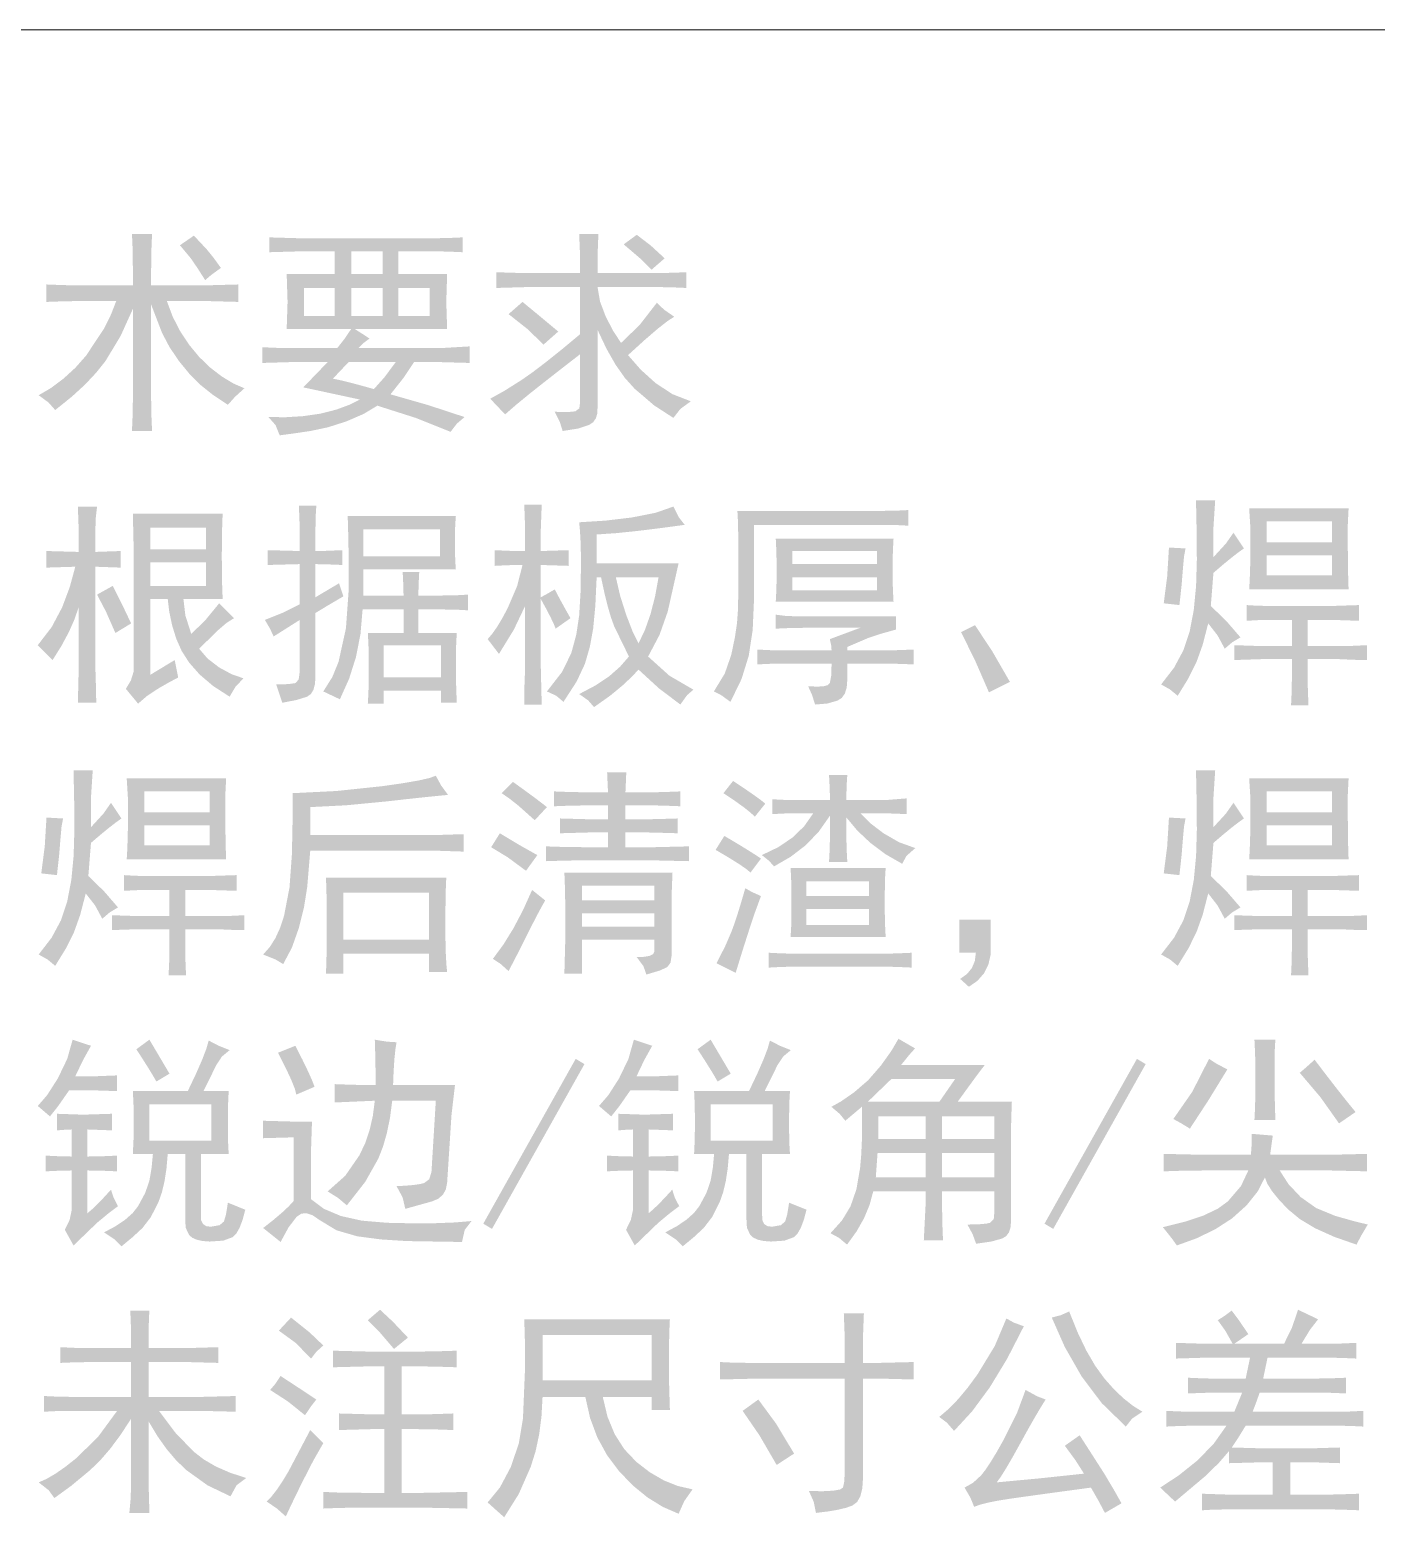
# Model space of a CAD drawing. Header units: millimetres. Extents: x 3 to 591, y 5 to 206.
# Drawn here: x 156.26 to 173.71, y 185.55 to 204.82 of the extents above; entities that cross this region are included whole.
import ezdxf

# ---------------------------------------------------------------- set-up
doc = ezdxf.new("R2010")
doc.units = ezdxf.units.MM

msp = doc.modelspace()

# ---------------------------------------------------------------- hatches: boundary and pattern name
h = msp.add_hatch(color=7)
h.paths.add_polyline_path([(157.591827, 201.510181), (157.591827, 201.725155), (157.588933, 201.973684), (157.580251, 202.177152), (157.840425, 202.177152), (157.831743, 201.962316), (157.828849, 201.725155), (157.828849, 201.510181), (158.54102, 201.510181), (158.958841, 201.521757), (158.958841, 201.295758), (158.552044, 201.306783), (158.032248, 201.306783), (158.109969, 201.10049), (158.207534, 200.911561), (158.322049, 200.7391), (158.45062, 200.583588), (158.591731, 200.446611), (158.744418, 200.329478), (158.896898, 200.237425), (159.038216, 200.176791), (158.916673, 200.06648), (158.823242, 199.962369), (158.633899, 200.08777), (158.472669, 200.216479), (158.328664, 200.359106), (158.190447, 200.527364), (158.067388, 200.709265), (157.969961, 200.894474), (157.828849, 201.261583), (157.828849, 200.018593), (157.831743, 199.834762), (157.840425, 199.62282), (157.580251, 199.62282), (157.588933, 199.834762), (157.591827, 200.018593), (157.591827, 201.205359), (157.433077, 200.854786), (157.235191, 200.526813), (157.116266, 200.378398), (156.975017, 200.227503), (156.801453, 200.068064), (156.585308, 199.894569), (156.497733, 199.992961), (156.370885, 200.086392), (156.530393, 200.179823), (156.692795, 200.301366), (156.847962, 200.443993), (156.986592, 200.600676), (157.218103, 200.950698), (157.308571, 201.133081), (157.376302, 201.306783), (156.901705, 201.306783), (156.70375, 201.303958), (156.472309, 201.295758), (156.472309, 201.521757), (156.700925, 201.513075), (156.890681, 201.510181)])
h.paths.add_polyline_path([(158.382821, 202.154552), (158.552044, 201.973753), (158.636862, 201.869022), (158.732842, 201.736179), (158.608406, 201.645711), (158.529444, 201.577981), (158.42616, 201.738729), (158.343133, 201.860203), (158.202022, 202.029977)])
h = msp.add_hatch(color=7)
h.paths.add_polyline_path([(161.484351, 202.120377), (161.665081, 202.12327), (161.868548, 202.131952), (161.868548, 201.939578), (161.665081, 201.94826), (161.484351, 201.951153), (161.032355, 201.951153), (161.032355, 201.657356), (161.66515, 201.657356), (161.654125, 201.295758), (161.66515, 200.945186), (160.466808, 200.945186), (160.577533, 200.874492), (160.659733, 200.821162), (160.571676, 200.755981), (160.512559, 200.696587), (161.57475, 200.696587), (161.958947, 200.719187), (161.958947, 200.504765), (161.563726, 200.515789), (161.235753, 200.515789), (161.102979, 200.315353), (160.930931, 200.097968), (161.424889, 199.956581), (161.891148, 199.803619), (161.78938, 199.716389), (161.710349, 199.611796), (161.258077, 199.792457), (160.761157, 199.950793), (160.581598, 199.843513), (160.359872, 199.747395), (160.122298, 199.671327), (159.8963, 199.623371), (159.685529, 199.592297), (159.495015, 199.566596), (159.441341, 199.69937), (159.348392, 199.803619), (159.568327, 199.801138), (159.799837, 199.815194), (160.025904, 199.847923), (160.229234, 199.900081), (160.401626, 199.963678), (160.535158, 200.030168), (159.800388, 200.188367), (160.116786, 200.515789), (159.64219, 200.515789), (159.269017, 200.504765), (159.269017, 200.708163), (159.47524, 200.699481), (159.64219, 200.696587), (160.240809, 200.696587), (160.342371, 200.826468), (160.421608, 200.945186), (159.585414, 200.945186), (159.59699, 201.295758), (159.585414, 201.657356), (160.207185, 201.657356), (160.207185, 201.951153), (159.766213, 201.951153), (159.359416, 201.939578), (159.359416, 202.131952), (159.755189, 202.120377)])
h.paths.add_polyline_path([(160.184585, 200.301366), (160.285441, 200.279869), (160.40769, 200.250103), (160.55123, 200.212069), (160.715957, 200.165767), (160.85445, 200.320934), (160.99873, 200.515789), (160.387984, 200.515789)])
h.paths.add_polyline_path([(160.828956, 201.11496), (160.828956, 201.476557), (160.421608, 201.476557), (160.421608, 201.11496)])
h.paths.add_polyline_path([(161.439151, 201.11496), (161.439151, 201.476557), (161.032355, 201.476557), (161.032355, 201.11496)])
h.paths.add_polyline_path([(160.207185, 201.11496), (160.207185, 201.476557), (159.811413, 201.476557), (159.811413, 201.11496)])
h.paths.add_polyline_path([(160.828956, 201.657356), (160.828956, 201.951153), (160.421608, 201.951153), (160.421608, 201.657356)])
h = msp.add_hatch(color=7)
h.paths.add_polyline_path([(162.303299, 201.679956), (162.687496, 201.66838), (163.388642, 201.66838), (163.385472, 201.959353), (163.376515, 202.177152), (163.625664, 202.177152), (163.617258, 201.959353), (163.61464, 201.66838), (164.416658, 201.66838), (164.767231, 201.679956), (164.767231, 201.476557), (164.577889, 201.484756), (164.416658, 201.487581), (163.61464, 201.487581), (163.646817, 201.301064), (163.721576, 201.103384), (163.819072, 200.916936), (163.919462, 200.764387), (164.159516, 200.995966), (164.383034, 201.284183), (164.478877, 201.193577), (164.609032, 201.103384), (164.520683, 201.046859), (164.391302, 200.945117), (164.220994, 200.798209), (164.009861, 200.606188), (164.172401, 200.419808), (164.365946, 200.244591), (164.584572, 200.100655), (164.823455, 200.007568), (164.687718, 199.90835), (164.597457, 199.792594), (164.347343, 199.955065), (164.094749, 200.171279), (163.96927, 200.310091), (163.84746, 200.483474), (163.729267, 200.69148), (163.61464, 200.934161), (163.61464, 199.928193), (163.611953, 199.850481), (163.593143, 199.786876), (163.558209, 199.73743), (163.507153, 199.702195), (163.361494, 199.654239), (163.162092, 199.62282), (163.125161, 199.741814), (163.060117, 199.871969), (163.222519, 199.867491), (163.325803, 199.877482), (163.378306, 199.915447), (163.388642, 199.995993), (163.388642, 200.617764), (163.178103, 200.454475), (162.999553, 200.315215), (162.852938, 200.200037), (162.738208, 200.108992), (162.558649, 199.961818), (162.416298, 199.837794), (162.223924, 200.041193), (162.404585, 200.141651), (162.630721, 200.284278), (162.77116, 200.382688), (162.944362, 200.514273), (163.150224, 200.679138), (163.388642, 200.877386), (163.388642, 201.487581), (162.687496, 201.487581), (162.303299, 201.476557)])
h.paths.add_polyline_path([(162.642296, 201.295758), (162.882075, 201.097872), (163.105317, 200.911561), (162.913494, 200.741787), (162.715401, 200.93678), (162.461498, 201.13756)])
h.paths.add_polyline_path([(164.122861, 202.165576), (164.303452, 202.027221), (164.484458, 201.860754), (164.315235, 201.71358), (164.162341, 201.863304), (163.953637, 202.041553)])
h = msp.add_hatch(color=7)
h.paths.add_polyline_path([(158.902617, 197.196969), (158.806292, 197.136129), (158.699218, 197.044282), (158.45062, 196.801748), (158.560588, 196.673177), (158.710243, 196.558662), (158.874022, 196.469503), (159.02664, 196.417551), (158.924872, 196.31282), (158.845842, 196.179977), (158.629696, 196.319779), (158.456132, 196.468262), (158.321705, 196.620673), (158.224071, 196.773084), (158.153377, 196.932592), (158.100047, 197.10657), (158.063254, 197.281443), (158.043823, 197.445567), (157.817825, 197.445567), (157.817825, 196.46275), (158.134223, 196.654573), (158.179422, 196.428575), (158.070282, 196.370628), (157.924761, 196.287464), (157.776484, 196.189967), (157.659626, 196.089577), (157.500876, 196.2814), (157.56592, 196.389094), (157.602851, 196.50795), (157.602851, 198.067338), (157.591827, 198.552958), (158.755442, 198.552958), (158.747036, 198.312835), (158.744418, 197.999538), (158.747036, 197.685759), (158.755442, 197.445567), (158.247222, 197.445567), (158.272509, 197.230731), (158.348645, 196.99357), (158.529444, 197.168857), (158.710243, 197.389343)])
h.paths.add_polyline_path([(156.359309, 196.846947), (156.540039, 197.082592), (156.675707, 197.33808), (156.774443, 197.60225), (156.845481, 197.863939), (156.472309, 197.852364), (156.472309, 198.067338), (156.890681, 198.055762), (156.890681, 198.315936), (156.879105, 198.643358), (157.127704, 198.643358), (157.110616, 198.493703), (157.105104, 198.315936), (157.105104, 198.055762), (157.433077, 198.067338), (157.433077, 197.852364), (157.105104, 197.863939), (157.105104, 196.575749), (157.110168, 196.414614), (157.113785, 196.281745), (157.115956, 196.177091), (157.116679, 196.100602), (156.879105, 196.100602), (156.890681, 196.575749), (156.890681, 197.344143), (156.835387, 197.182293), (156.760456, 197.013414), (156.665889, 196.837508), (156.551684, 196.654573)])
h.paths.add_polyline_path([(158.54102, 197.615341), (158.54102, 197.920163), (157.817825, 197.920163), (157.817825, 197.615341)])
h.paths.add_polyline_path([(158.54102, 198.089938), (158.54102, 198.37216), (157.817825, 198.37216), (157.817825, 198.089938)])
h.paths.add_polyline_path([(157.331102, 197.615341), (157.446857, 197.386311), (157.569227, 197.129169), (157.365277, 197.005146), (157.24339, 197.281649), (157.127704, 197.502342)])
h = msp.add_hatch(color=7)
h.paths.add_polyline_path([(161.778149, 198.519334), (161.769743, 198.405991), (161.767124, 198.270736), (161.767124, 198.123562), (161.769743, 197.948344), (161.778149, 197.829764), (160.580358, 197.829764), (160.580358, 197.490767), (161.100154, 197.490767), (161.097329, 197.618028), (161.08913, 197.79614), (161.303552, 197.79614), (161.295146, 197.629191), (161.292528, 197.490767), (161.59735, 197.490767), (161.783799, 197.493661), (161.936348, 197.502342), (161.936348, 197.298944), (161.786693, 197.307143), (161.608926, 197.309968), (161.292528, 197.309968), (161.292528, 197.005146), (161.789724, 197.005146), (161.781043, 196.826966), (161.778149, 196.722373), (161.778149, 196.44015), (161.789724, 196.100602), (161.586326, 196.100602), (161.586326, 196.258801), (160.840532, 196.258801), (160.840532, 196.089577), (160.637133, 196.089577), (160.645332, 196.230826), (160.648157, 196.405975), (160.648157, 196.733948), (160.645332, 196.857972), (160.637133, 197.005146), (161.100154, 197.005146), (161.100154, 197.309968), (160.569334, 197.309968), (160.542117, 196.992192), (160.483895, 196.694261), (160.394943, 196.413003), (160.274985, 196.145801), (160.060011, 196.247776), (160.177144, 196.434087), (160.257897, 196.631973), (160.353809, 197.066882), (160.387984, 197.547542), (160.387984, 197.976939), (160.38726, 198.078431), (160.38509, 198.202661), (160.381473, 198.349629), (160.376408, 198.519334)])
h.paths.add_polyline_path([(159.755189, 198.361136), (159.743613, 198.654933), (159.969611, 198.654933), (159.961205, 198.51899), (159.958587, 198.361136), (159.958587, 198.067338), (160.102385, 198.069956), (160.308609, 198.078362), (160.308609, 197.886539), (160.102385, 197.894739), (159.958587, 197.897564), (159.958587, 197.468167), (160.263409, 197.648965), (160.320184, 197.479742), (160.122229, 197.363574), (159.958587, 197.264768), (159.958587, 196.44015), (159.951869, 196.3433), (159.931715, 196.267689), (159.898126, 196.213265), (159.8511, 196.179977), (159.71681, 196.137809), (159.52919, 196.100602), (159.449815, 196.338176), (159.608014, 196.342585), (159.698414, 196.355263), (159.740857, 196.401841), (159.755189, 196.50795), (159.755189, 197.174369), (159.416191, 196.959946), (159.370647, 197.058683), (159.303192, 197.174369), (159.528984, 197.264906), (159.755189, 197.377768), (159.755189, 197.897564), (159.336816, 197.886539), (159.336816, 198.078362), (159.755189, 198.067338)])
h.paths.add_polyline_path([(161.57475, 197.999538), (161.57475, 198.34956), (160.580358, 198.34956), (160.580358, 197.999538)])
h.paths.add_polyline_path([(161.586326, 196.428575), (161.586326, 196.846947), (160.840532, 196.846947), (160.840532, 196.428575)])
h = msp.add_hatch(color=7)
h.paths.add_polyline_path([(163.603065, 197.72834), (163.586046, 197.358062), (163.557865, 197.06137), (163.514043, 196.822487), (163.450378, 196.603861), (163.343993, 196.376416), (163.173117, 196.112177), (163.079961, 196.191552), (162.958694, 196.247776), (163.155891, 196.501955), (163.27454, 196.744972), (163.339584, 196.985164), (163.376515, 197.231144), (163.393878, 197.527629), (163.399666, 197.874964), (163.398219, 198.050138), (163.393878, 198.20273), (163.386644, 198.332688), (163.376515, 198.439959), (163.717097, 198.461181), (164.060573, 198.502247), (164.367256, 198.562674), (164.597457, 198.643358), (164.66815, 198.504796), (164.744631, 198.406335), (164.426373, 198.363754), (164.128373, 198.32696), (163.85311, 198.298779), (163.603065, 198.281761), (163.603065, 197.909139), (164.665256, 197.909139), (164.524145, 197.281856), (164.417967, 196.980893), (164.270035, 196.699773), (164.546676, 196.451175), (164.85763, 196.270376), (164.77543, 196.19982), (164.687856, 196.078002), (164.41087, 196.287533), (164.14546, 196.53055), (164.067808, 196.447109), (163.947574, 196.332663), (163.782278, 196.195755), (163.56944, 196.044378), (163.492615, 196.13209), (163.376515, 196.213601), (163.593143, 196.327909), (163.766775, 196.445111), (163.906509, 196.568308), (164.021437, 196.699773), (163.829063, 197.094994), (163.788747, 197.206512), (163.747138, 197.349242), (163.704187, 197.523185), (163.65984, 197.72834)])
h.paths.add_polyline_path([(163.060117, 197.570142), (163.089573, 197.512764), (163.133291, 197.431511), (163.191272, 197.326281), (163.263516, 197.196969), (163.071693, 197.06137), (163.046673, 197.123494), (163.006305, 197.2082), (162.950538, 197.31554), (162.879319, 197.445567), (162.879319, 196.553149), (162.890894, 196.078002), (162.664896, 196.078002), (162.667514, 196.326944), (162.67592, 196.553149), (162.67592, 197.355168), (162.529159, 197.047245), (162.336923, 196.733948), (162.1903, 196.925771), (162.248694, 196.993045), (162.311429, 197.082385), (162.378505, 197.193739), (162.449922, 197.327056), (162.571534, 197.610932), (162.642296, 197.886539), (162.450129, 197.883645), (162.280699, 197.874964), (162.280699, 198.078362), (162.46384, 198.069956), (162.67592, 198.067338), (162.67592, 198.361136), (162.664896, 198.665958), (162.890894, 198.665958), (162.879319, 198.34956), (162.879319, 198.067338), (163.240916, 198.078362), (163.240916, 197.874964), (162.879319, 197.886539), (162.879319, 197.468167), (162.958349, 197.510679)])
h.paths.add_polyline_path([(163.851663, 197.72834), (163.907887, 197.486426), (163.987262, 197.236656), (164.071942, 197.017548), (164.14546, 196.869547), (164.229366, 197.045979), (164.300765, 197.247887), (164.359556, 197.475324), (164.405634, 197.72834)])
h = msp.add_hatch(color=7)
h.paths.add_polyline_path([(167.45094, 198.225537), (167.442259, 198.061412), (167.439365, 197.81874), (167.442259, 197.575654), (167.45094, 197.411943), (165.924625, 197.411943), (165.933307, 197.578548), (165.936201, 197.807164), (165.933307, 198.047356), (165.924625, 198.225537)])
h.paths.add_polyline_path([(165.642403, 198.406335), (165.642403, 197.434543), (165.625453, 197.044351), (165.574603, 196.710797), (165.481241, 196.4088), (165.33703, 196.112177), (165.221343, 196.196927), (165.122607, 196.247776), (165.263442, 196.479287), (165.348054, 196.722373), (165.394701, 196.948095), (165.421917, 197.129169), (165.434595, 197.307005), (165.439005, 197.524942), (165.439005, 198.100962), (165.438281, 198.254131), (165.436111, 198.386216), (165.432493, 198.497217), (165.427429, 198.587134), (167.247542, 198.587134), (167.476158, 198.589752), (167.642763, 198.598158), (167.642763, 198.39476), (167.579925, 198.399824), (167.493108, 198.403441), (167.382314, 198.405612), (167.247542, 198.406335)])
h.paths.add_polyline_path([(167.484564, 197.219569), (167.484564, 197.050346), (167.288125, 196.994949), (167.128479, 196.942859), (166.851769, 196.824347), (166.851769, 196.779148), (167.179742, 196.779148), (167.476158, 196.781766), (167.710563, 196.790172), (167.710563, 196.598349), (167.470371, 196.606548), (167.179742, 196.609373), (166.851769, 196.609373), (166.851769, 196.394951), (166.843932, 196.297782), (166.820488, 196.22118), (166.781541, 196.165042), (166.727195, 196.129265), (166.591733, 196.090818), (166.433948, 196.078002), (166.394123, 196.205264), (166.343549, 196.315576), (166.458494, 196.309685), (166.543778, 196.314335), (166.599502, 196.329528), (166.625771, 196.355263), (166.642652, 196.449865), (166.648371, 196.609373), (166.094399, 196.609373), (165.873638, 196.606548), (165.687603, 196.598349), (165.687603, 196.790172), (165.86537, 196.781766), (166.082824, 196.779148), (166.648371, 196.779148), (166.642652, 196.843778), (166.625771, 196.925771), (167.021544, 197.072945), (166.354573, 197.072945), (166.128024, 197.070052), (165.924625, 197.06137), (165.924625, 197.242169), (166.065598, 197.225081), (166.263623, 197.219569)])
h.paths.add_polyline_path([(167.235966, 197.558566), (167.235966, 197.72834), (166.139599, 197.72834), (166.139599, 197.558566)])
h.paths.add_polyline_path([(167.235966, 197.897564), (167.235966, 198.067338), (166.139599, 198.067338), (166.139599, 197.897564)])
h = msp.add_hatch(color=7)
h.paths.add_polyline_path([(172.060438, 197.570142), (172.06582, 197.655718), (172.070428, 197.766099), (172.074313, 197.901284), (172.077525, 198.061274), (172.075803, 198.373469), (172.060438, 198.620758), (173.349179, 198.620758), (173.338155, 198.39476), (173.338792, 198.127084), (173.340773, 197.900388), (173.344201, 197.714724), (173.349179, 197.570142)])
h.paths.add_polyline_path([(172.818359, 196.666149), (172.818359, 196.53055), (172.820977, 196.27892), (172.829383, 196.066978), (172.603385, 196.066978), (172.612066, 196.259145), (172.61496, 196.496374), (172.61496, 196.666149), (172.219188, 196.666149), (171.868615, 196.654573), (171.868615, 196.846947), (172.219188, 196.835372), (172.61496, 196.835372), (172.61496, 197.174369), (172.366362, 197.174369), (172.17385, 197.171544), (172.026813, 197.163345), (172.026813, 197.366743), (172.170956, 197.358062), (172.354786, 197.355168), (173.134756, 197.355168), (173.484778, 197.366743), (173.484778, 197.163345), (173.14578, 197.174369), (172.818359, 197.174369), (172.818359, 196.835372), (173.179956, 196.835372), (173.399891, 196.838266), (173.586753, 196.846947), (173.586753, 196.654573), (173.422697, 196.657467), (173.225155, 196.666149)])
h.paths.add_polyline_path([(171.992638, 198.100962), (171.917087, 198.047107), (171.826033, 197.976456), (171.719476, 197.888959), (171.597417, 197.784564), (171.563241, 197.355168), (171.766709, 197.157557), (171.947438, 196.948371), (171.839951, 196.883534), (171.74404, 196.801748), (171.650885, 196.973727), (171.529617, 197.129169), (171.457408, 196.850944), (171.376931, 196.626461), (171.273578, 196.418653), (171.133845, 196.191001), (171.034901, 196.27327), (170.919422, 196.338176), (171.087267, 196.555768), (171.207156, 196.779148), (171.289012, 197.023405), (171.342755, 197.304456), (171.372521, 197.616582), (171.382443, 197.954339), (171.379618, 198.327167), (171.371418, 198.722733), (171.620017, 198.722733), (171.597417, 198.37216), (171.597417, 197.987963), (171.758234, 198.163111), (171.857039, 198.30436)])
h.paths.add_polyline_path([(173.134756, 198.180337), (173.134756, 198.451535), (172.286987, 198.451535), (172.286987, 198.180337)])
h.paths.add_polyline_path([(173.134756, 197.75094), (173.134756, 198.010563), (172.286987, 198.010563), (172.286987, 197.75094)])
h.paths.add_polyline_path([(171.235819, 198.100962), (171.215838, 197.994991), (171.201644, 197.835276), (171.184625, 197.624781), (171.156444, 197.366743), (170.953046, 197.389343), (170.998108, 197.739571), (171.020845, 198.112537)])
h = msp.add_hatch(color=7)
h.dxf.hatch_style = 2
h.paths.add_polyline_path([(168.687709, 196.236201), (168.506704, 196.65161), (168.326112, 197.01617), (168.506911, 197.10657), (168.732702, 196.764678), (168.958907, 196.372351)])
h = msp.add_hatch(color=7)
h.paths.add_polyline_path([(157.511901, 194.070523), (157.517284, 194.156099), (157.521891, 194.26648), (157.525776, 194.401666), (157.528988, 194.561656), (157.527266, 194.87385), (157.511901, 195.121139), (158.800642, 195.121139), (158.789618, 194.895141), (158.790255, 194.627466), (158.792236, 194.40077), (158.795664, 194.215105), (158.800642, 194.070523)])
h.paths.add_polyline_path([(158.269822, 193.16653), (158.269822, 193.030931), (158.27244, 192.779301), (158.280846, 192.567359), (158.054848, 192.567359), (158.063529, 192.759526), (158.066423, 192.996756), (158.066423, 193.16653), (157.670651, 193.16653), (157.320078, 193.154955), (157.320078, 193.347329), (157.670651, 193.335753), (158.066423, 193.335753), (158.066423, 193.674751), (157.817825, 193.674751), (157.625313, 193.671926), (157.478276, 193.663726), (157.478276, 193.867125), (157.622419, 193.858443), (157.80625, 193.855549), (158.586219, 193.855549), (158.936241, 193.867125), (158.936241, 193.663726), (158.597243, 193.674751), (158.269822, 193.674751), (158.269822, 193.335753), (158.631419, 193.335753), (158.851354, 193.338647), (159.038216, 193.347329), (159.038216, 193.154955), (158.87416, 193.157848), (158.676618, 193.16653)])
h.paths.add_polyline_path([(157.444101, 194.601343), (157.36855, 194.547488), (157.277496, 194.476838), (157.17094, 194.389341), (157.04888, 194.284946), (157.014704, 193.855549), (157.218172, 193.657938), (157.398901, 193.448752), (157.291414, 193.383916), (157.195503, 193.302129), (157.102348, 193.474108), (156.98108, 193.629551), (156.908871, 193.351325), (156.828394, 193.126843), (156.725041, 192.919034), (156.585308, 192.691382), (156.486365, 192.773651), (156.370885, 192.838557), (156.53873, 193.056149), (156.658619, 193.279529), (156.740475, 193.523786), (156.794218, 193.804837), (156.823984, 194.116963), (156.833906, 194.45472), (156.831081, 194.827548), (156.822882, 195.223114), (157.07148, 195.223114), (157.04888, 194.872541), (157.04888, 194.488344), (157.209697, 194.663493), (157.308502, 194.804742)])
h.paths.add_polyline_path([(158.586219, 194.680718), (158.586219, 194.951916), (157.73845, 194.951916), (157.73845, 194.680718)])
h.paths.add_polyline_path([(158.586219, 194.251322), (158.586219, 194.510944), (157.73845, 194.510944), (157.73845, 194.251322)])
h.paths.add_polyline_path([(156.687283, 194.601343), (156.667301, 194.495372), (156.653107, 194.335658), (156.636088, 194.125162), (156.607908, 193.867125), (156.404509, 193.889724), (156.449571, 194.239953), (156.472309, 194.612919)])
h = msp.add_hatch(color=7)
h.paths.add_polyline_path([(161.654125, 193.832949), (161.649061, 193.726194), (161.645444, 193.587038), (161.643273, 193.415533), (161.64255, 193.21173), (161.643911, 193.013077), (161.648062, 192.847032), (161.655107, 192.713543), (161.66515, 192.612559), (161.428127, 192.612559), (161.428127, 192.849581), (160.320184, 192.849581), (160.320184, 192.589959), (160.094186, 192.589959), (160.098932, 192.700753), (160.102385, 192.841313), (160.104496, 193.011639), (160.10521, 193.21173), (160.104496, 193.415533), (160.102385, 193.587038), (160.098932, 193.726194), (160.094186, 193.832949)])
h.paths.add_polyline_path([(161.518526, 195.155315), (161.58605, 195.030809), (161.676725, 194.906717), (161.528836, 194.892755), (161.345652, 194.873988), (161.127224, 194.850364), (160.873605, 194.82183), (160.356565, 194.772151), (159.890788, 194.748518), (159.890788, 194.386921), (161.529551, 194.386921), (161.880124, 194.397945), (161.880124, 194.171947), (161.529551, 194.183522), (159.890788, 194.183522), (159.8511, 193.708926), (159.810172, 193.453024), (159.743613, 193.183066), (159.653076, 192.92744), (159.540215, 192.713982), (159.441409, 192.773582), (159.280592, 192.838557), (159.365135, 192.933538), (159.438516, 193.048983), (159.500734, 193.184892), (159.55179, 193.341265), (159.622139, 193.707066), (159.653214, 194.137771), (159.661896, 194.567237), (159.664789, 194.929316), (160.229509, 194.957084), (160.817381, 195.019165), (161.085685, 195.057414), (161.291977, 195.092821), (161.436258, 195.125437)])
h.paths.add_polyline_path([(161.428127, 193.030931), (161.428127, 193.641126), (160.320184, 193.641126), (160.320184, 193.030931)])
h = msp.add_hatch(color=7)
h.paths.add_polyline_path([(164.122861, 192.804382), (164.221657, 192.808705), (164.29229, 192.821607), (164.334708, 192.842984), (164.348859, 192.872732), (164.348859, 193.030931), (163.411242, 193.030931), (163.411242, 192.589959), (163.184692, 192.589959), (163.195716, 192.996756), (163.195716, 193.505527), (163.192891, 193.683294), (163.184692, 193.900749), (164.586433, 193.900749), (164.577751, 193.697281), (164.574857, 193.516552), (164.574857, 192.826981), (164.560525, 192.732724), (164.518082, 192.674846), (164.422239, 192.630955), (164.247435, 192.578383), (164.210366, 192.686008)])
h.paths.add_polyline_path([(163.976237, 194.420545), (163.976237, 194.228722), (164.337834, 194.228722), (164.800855, 194.239746), (164.800855, 194.047923), (164.315235, 194.058948), (163.535265, 194.058948), (163.212873, 194.056123), (162.947118, 194.047923), (162.947118, 194.239746), (163.195648, 194.23134), (163.490065, 194.228722), (163.750239, 194.228722), (163.750239, 194.420545), (163.524241, 194.420545), (163.127917, 194.40952), (163.127917, 194.601343), (163.524241, 194.590319), (163.750239, 194.590319), (163.750239, 194.771118), (163.546841, 194.771118), (163.280604, 194.768224), (163.049093, 194.759542), (163.049093, 194.951916), (163.27771, 194.943235), (163.535265, 194.940341), (163.750239, 194.940341), (163.738663, 195.200514), (163.987262, 195.200514), (163.976237, 194.940341), (164.292635, 194.940341), (164.464614, 194.943235), (164.687856, 194.951916), (164.687856, 194.759542), (164.467439, 194.768224), (164.303659, 194.771118), (163.976237, 194.771118), (163.976237, 194.590319), (164.202236, 194.590319), (164.264256, 194.590956), (164.360228, 194.592937), (164.490202, 194.596365), (164.654232, 194.601343), (164.654232, 194.40952), (164.495181, 194.414266), (164.368634, 194.41772), (164.274643, 194.41983), (164.21326, 194.420545)])
h.paths.add_polyline_path([(162.936094, 193.539152), (162.891773, 193.460715), (162.838253, 193.36104), (162.775639, 193.240178), (162.704032, 193.098179), (162.567262, 192.827188), (162.461498, 192.623583), (162.354011, 192.719839), (162.258099, 192.781782), (162.395567, 192.969057), (162.526059, 193.18031), (162.649626, 193.415542), (162.76632, 193.674751)])
h.paths.add_polyline_path([(164.348859, 193.539152), (164.348859, 193.731526), (163.411242, 193.731526), (163.411242, 193.539152)])
h.paths.add_polyline_path([(164.348859, 193.200154), (164.348859, 193.369928), (163.411242, 193.369928), (163.411242, 193.200154)])
h.paths.add_polyline_path([(162.687496, 193.923349), (162.449922, 194.098635), (162.235499, 194.228722), (162.348499, 194.40952), (162.602609, 194.256834), (162.834119, 194.126747)])
h.paths.add_polyline_path([(162.517722, 195.07594), (162.663751, 194.97052), (162.785957, 194.88081), (162.884288, 194.806809), (162.958694, 194.748518), (162.800495, 194.578744), (162.585521, 194.770566), (162.469835, 194.861104), (162.371098, 194.929316)])
h = msp.add_hatch(color=7)
h.paths.add_polyline_path([(167.348965, 193.957524), (167.340559, 193.818687), (167.337941, 193.652151), (167.337941, 193.369928), (167.340559, 193.236879), (167.348965, 193.064555), (166.116999, 193.064555), (166.125199, 193.211316), (166.128024, 193.335753), (166.128024, 193.652151), (166.125199, 193.784787), (166.116999, 193.957524)])
h.paths.add_polyline_path([(165.743827, 194.126747), (165.955562, 194.228377), (166.139599, 194.352745), (166.292217, 194.499575), (166.411348, 194.669143), (166.184799, 194.669143), (166.045961, 194.666318), (165.879426, 194.658119), (165.879426, 194.849941), (166.048786, 194.841535), (166.195823, 194.838917), (166.625771, 194.838917), (166.625771, 194.917741), (166.622946, 195.013721), (166.614747, 195.166339), (166.851769, 195.166339), (166.843363, 195.033565), (166.840745, 194.929316), (166.840745, 194.838917), (167.337941, 194.838917), (167.620163, 194.861517), (167.620163, 194.658119), (167.337941, 194.669143), (167.021544, 194.669143), (167.146807, 194.542226), (167.320853, 194.40952), (167.522667, 194.29349), (167.733163, 194.217146), (167.617338, 194.115447), (167.563939, 194.013748), (167.347587, 194.137771), (167.151079, 194.284946), (166.980202, 194.445832), (166.840745, 194.612919), (166.840745, 194.319121), (166.843363, 194.197165), (166.851769, 194.036348), (166.614747, 194.036348), (166.622946, 194.188897), (166.625771, 194.307546), (166.625771, 194.635519), (166.478665, 194.426264), (166.308822, 194.251322), (166.116586, 194.104147), (165.902025, 193.980124), (165.839669, 194.050542)])
h.paths.add_polyline_path([(165.834226, 192.861157), (166.003587, 192.852475), (166.150623, 192.849581), (167.360541, 192.849581), (167.492833, 192.852475), (167.687963, 192.861157), (167.687963, 192.668783), (167.492833, 192.677464), (167.360541, 192.680358), (166.139599, 192.680358), (166.000762, 192.677464), (165.834226, 192.668783)])
h.paths.add_polyline_path([(165.732802, 193.595927), (165.646261, 193.359938), (165.59114, 193.194642), (165.500741, 192.911869), (165.404829, 192.600983), (165.156231, 192.725558), (165.267783, 192.942943), (165.354117, 193.143379), (165.392358, 193.249936), (165.434319, 193.377783), (165.480001, 193.526921), (165.529404, 193.69735), (165.614153, 193.649326)])
h.paths.add_polyline_path([(167.134543, 193.222754), (167.134543, 193.426152), (166.320949, 193.426152), (166.320949, 193.222754)])
h.paths.add_polyline_path([(167.134543, 193.595927), (167.134543, 193.78775), (166.320949, 193.78775), (166.320949, 193.595927)])
h.paths.add_polyline_path([(165.597203, 193.900749), (165.539136, 193.948825), (165.444379, 194.013748), (165.313035, 194.095621), (165.145207, 194.194547), (165.258206, 194.375345), (165.410651, 194.285023), (165.540566, 194.205915), (165.64795, 194.138073), (165.732802, 194.081547)])
h.paths.add_polyline_path([(165.371205, 195.087515), (165.52005, 194.988512), (165.639233, 194.90651), (165.728858, 194.841561), (165.789026, 194.793718), (165.653427, 194.623943), (165.598237, 194.676851), (165.512041, 194.745417), (165.394838, 194.82959), (165.24663, 194.929316)])
h = msp.add_hatch(color=7)
h.paths.add_polyline_path([(172.060438, 194.070523), (172.06582, 194.156099), (172.070428, 194.26648), (172.074313, 194.401666), (172.077525, 194.561656), (172.075803, 194.87385), (172.060438, 195.121139), (173.349179, 195.121139), (173.338155, 194.895141), (173.338792, 194.627466), (173.340773, 194.40077), (173.344201, 194.215105), (173.349179, 194.070523)])
h.paths.add_polyline_path([(172.818359, 193.16653), (172.818359, 193.030931), (172.820977, 192.779301), (172.829383, 192.567359), (172.603385, 192.567359), (172.612066, 192.759526), (172.61496, 192.996756), (172.61496, 193.16653), (172.219188, 193.16653), (171.868615, 193.154955), (171.868615, 193.347329), (172.219188, 193.335753), (172.61496, 193.335753), (172.61496, 193.674751), (172.366362, 193.674751), (172.17385, 193.671926), (172.026813, 193.663726), (172.026813, 193.867125), (172.170956, 193.858443), (172.354786, 193.855549), (173.134756, 193.855549), (173.484778, 193.867125), (173.484778, 193.663726), (173.14578, 193.674751), (172.818359, 193.674751), (172.818359, 193.335753), (173.179956, 193.335753), (173.399891, 193.338647), (173.586753, 193.347329), (173.586753, 193.154955), (173.422697, 193.157848), (173.225155, 193.16653)])
h.paths.add_polyline_path([(171.992638, 194.601343), (171.917087, 194.547488), (171.826033, 194.476838), (171.719476, 194.389341), (171.597417, 194.284946), (171.563241, 193.855549), (171.766709, 193.657938), (171.947438, 193.448752), (171.839951, 193.383916), (171.74404, 193.302129), (171.650885, 193.474108), (171.529617, 193.629551), (171.457408, 193.351325), (171.376931, 193.126843), (171.273578, 192.919034), (171.133845, 192.691382), (171.034901, 192.773651), (170.919422, 192.838557), (171.087267, 193.056149), (171.207156, 193.279529), (171.289012, 193.523786), (171.342755, 193.804837), (171.372521, 194.116963), (171.382443, 194.45472), (171.379618, 194.827548), (171.371418, 195.223114), (171.620017, 195.223114), (171.597417, 194.872541), (171.597417, 194.488344), (171.758234, 194.663493), (171.857039, 194.804742)])
h.paths.add_polyline_path([(173.134756, 194.680718), (173.134756, 194.951916), (172.286987, 194.951916), (172.286987, 194.680718)])
h.paths.add_polyline_path([(173.134756, 194.251322), (173.134756, 194.510944), (172.286987, 194.510944), (172.286987, 194.251322)])
h.paths.add_polyline_path([(171.235819, 194.601343), (171.215838, 194.495372), (171.201644, 194.335658), (171.184625, 194.125162), (171.156444, 193.867125), (170.953046, 193.889724), (170.998108, 194.239953), (171.020845, 194.612919)])
h = msp.add_hatch(color=7)
h.dxf.hatch_style = 2
h.paths.add_polyline_path([(168.303512, 193.290553), (168.710309, 193.290553), (168.710309, 192.838557), (168.679613, 192.706369), (168.622252, 192.592577), (168.538227, 192.497182), (168.427536, 192.420185), (168.314537, 192.522159), (168.403523, 192.585825), (168.467085, 192.663546), (168.505223, 192.755323), (168.517935, 192.861157), (168.303512, 192.861157)])
h = msp.add_hatch(color=7)
h.paths.add_polyline_path([(158.574644, 191.723496), (158.698667, 191.658314), (158.845842, 191.598921), (158.745383, 191.515481), (158.670555, 191.401035), (158.598622, 191.252965), (158.506844, 191.068101), (158.834817, 191.068101), (158.829753, 190.995134), (158.826136, 190.901082), (158.823965, 190.785947), (158.823242, 190.649728), (158.823965, 190.518987), (158.826136, 190.409536), (158.829753, 190.321376), (158.834817, 190.254507), (158.47322, 190.254507), (158.47322, 189.463513), (158.476949, 189.394465), (158.499747, 189.346035), (158.541665, 189.318173), (158.602756, 189.310826), (158.715961, 189.33067), (158.77253, 189.378626), (158.799126, 189.470403), (158.823242, 189.621712), (159.04924, 189.531313), (159.013583, 189.398702), (158.974413, 189.295186), (158.931728, 189.220711), (158.885529, 189.175227), (158.762746, 189.130097), (158.586219, 189.118452), (158.493314, 189.125902), (158.41803, 189.142499), (158.360419, 189.168294), (158.320533, 189.203339), (158.276574, 189.29677), (158.269822, 189.418313), (158.269822, 190.254507), (158.043823, 190.254507), (158.0277, 190.067128), (158.002482, 189.90104), (157.968169, 189.756243), (157.924761, 189.632736), (157.82444, 189.434712), (157.71585, 189.293739), (157.591345, 189.178052), (157.444101, 189.056165), (157.353633, 189.146771), (157.218103, 189.236964), (157.368473, 189.317691), (157.492126, 189.401157), (157.58901, 189.487413), (157.659075, 189.576512), (157.752506, 189.750007), (157.80625, 189.909446), (157.83443, 190.071848), (157.851449, 190.254507), (157.591827, 190.254507), (157.600026, 190.435168), (157.602851, 190.661304), (157.600026, 190.892814), (157.591827, 191.068101), (158.303446, 191.068101), (158.409382, 191.291041), (158.489894, 191.474553), (158.544981, 191.618687)])
h.paths.add_polyline_path([(157.398901, 189.576512), (157.274465, 189.483081), (157.127704, 189.361538), (156.822882, 189.06774), (156.709882, 189.271139), (156.771825, 189.398539), (156.800282, 189.531313), (156.800282, 190.039533), (156.641945, 190.036708), (156.461284, 190.028509), (156.461284, 190.231907), (156.647733, 190.223225), (156.800282, 190.220332), (156.800282, 190.570905), (156.723732, 190.568011), (156.607908, 190.559329), (156.607908, 190.774303), (156.946905, 190.762727), (157.320078, 190.774303), (157.320078, 190.559329), (157.00368, 190.570905), (157.00368, 190.220332), (157.184203, 190.223225), (157.387877, 190.231907), (157.387877, 190.028509), (157.184203, 190.036708), (157.00368, 190.039533), (157.00368, 189.486113), (157.06061, 189.534594), (157.13046, 189.601524), (157.213125, 189.686953), (157.308502, 189.790935), (157.342333, 189.686411)])
h.paths.add_polyline_path([(158.608819, 190.42373), (158.608819, 190.898326), (157.80625, 190.898326), (157.80625, 190.42373)])
h.paths.add_polyline_path([(156.359309, 190.875727), (156.480439, 191.015529), (156.618932, 191.231812), (156.740544, 191.484406), (156.811306, 191.73452), (157.04888, 191.655696), (156.946767, 191.471659), (156.845481, 191.259924), (157.094079, 191.259924), (157.387877, 191.271499), (157.387877, 191.068101), (157.04888, 191.079125), (156.766106, 191.079125), (156.624651, 190.875727), (156.517508, 190.740128)])
h.paths.add_polyline_path([(157.896649, 191.192124), (157.854998, 191.264781), (157.797844, 191.358729), (157.725186, 191.473967), (157.637026, 191.610497), (157.80625, 191.73452), (157.890155, 191.592608), (157.961554, 191.471935), (158.020345, 191.372449), (158.066423, 191.294099)])
h = msp.add_hatch(color=7)
h.paths.add_polyline_path([(160.738557, 191.146924), (160.735732, 191.474415), (160.727532, 191.73452), (160.882493, 191.709233), (161.009755, 191.700896), (160.994243, 191.606741), (160.981574, 191.483028), (160.971695, 191.329756), (160.964555, 191.146924), (161.767124, 191.146924), (161.721925, 190.762727), (161.66515, 189.881334), (161.648493, 189.794208), (161.610028, 189.724651), (161.549653, 189.672665), (161.467263, 189.638248), (161.122754, 189.542337), (161.088785, 189.689236), (161.009755, 189.836135), (161.133683, 189.842956), (161.234306, 189.851844), (161.311674, 189.8628), (161.36584, 189.875822), (161.431986, 189.925087), (161.461751, 190.016933), (161.518526, 190.943526), (160.953531, 190.943526), (160.925203, 190.726993), (160.885662, 190.529632), (160.834856, 190.351392), (160.772732, 190.19222), (160.602958, 189.891325), (160.365384, 189.587536), (160.25204, 189.683517), (160.116786, 189.768335), (160.344024, 189.970424), (160.529095, 190.237419), (160.602889, 190.393792), (160.66056, 190.563601), (160.702108, 190.746846), (160.727532, 190.943526), (160.207185, 190.920926), (160.207185, 191.1585), (160.441658, 191.149818)])
h.paths.add_polyline_path([(159.913388, 190.672328), (159.901812, 190.322306), (159.901812, 189.666911), (160.069261, 189.54176), (160.288903, 189.449113), (160.560842, 189.389021), (160.88518, 189.361538), (161.216633, 189.354605), (161.509845, 189.356095), (161.764816, 189.365957), (161.981547, 189.384138), (161.893904, 189.271277), (161.857524, 189.11294), (161.145354, 189.124516), (160.809112, 189.145669), (160.500983, 189.186252), (160.232266, 189.264042), (160.014811, 189.395162), (159.924171, 189.457493), (159.844072, 189.485768), (159.774516, 189.480041), (159.715501, 189.440362), (159.609392, 189.302076), (159.506591, 189.11294), (159.280592, 189.293739), (159.415365, 189.400296), (159.526159, 189.494243), (159.612975, 189.575582), (159.675814, 189.644312), (159.675814, 190.46893), (159.280592, 190.457905), (159.280592, 190.683904), (159.698414, 190.672328)])
h.paths.add_polyline_path([(159.698414, 191.655696), (159.7902, 191.473993), (159.862193, 191.324898), (159.914447, 191.208359), (159.947012, 191.124325), (159.709989, 191.022901), (159.690774, 191.098969), (159.644739, 191.214724), (159.571935, 191.370167), (159.472415, 191.565297)])
h = msp.add_hatch(color=7)
h.paths.add_polyline_path([(165.848912, 191.723496), (165.972936, 191.658314), (166.12011, 191.598921), (166.019651, 191.515481), (165.944824, 191.401035), (165.87289, 191.252965), (165.781113, 191.068101), (166.109086, 191.068101), (166.104021, 190.995134), (166.100404, 190.901082), (166.098234, 190.785947), (166.09751, 190.649728), (166.098234, 190.518987), (166.100404, 190.409536), (166.104021, 190.321376), (166.109086, 190.254507), (165.747489, 190.254507), (165.747489, 189.463513), (165.751218, 189.394465), (165.774016, 189.346035), (165.815934, 189.318173), (165.877024, 189.310826), (165.99023, 189.33067), (166.046798, 189.378626), (166.073395, 189.470403), (166.09751, 189.621712), (166.323508, 189.531313), (166.287852, 189.398702), (166.248681, 189.295186), (166.205996, 189.220711), (166.159798, 189.175227), (166.037014, 189.130097), (165.860488, 189.118452), (165.767582, 189.125902), (165.692298, 189.142499), (165.634687, 189.168294), (165.594802, 189.203339), (165.550842, 189.29677), (165.54409, 189.418313), (165.54409, 190.254507), (165.318092, 190.254507), (165.301969, 190.067128), (165.276751, 189.90104), (165.242438, 189.756243), (165.199029, 189.632736), (165.098708, 189.434712), (164.990119, 189.293739), (164.865613, 189.178052), (164.71837, 189.056165), (164.627901, 189.146771), (164.492371, 189.236964), (164.642741, 189.317691), (164.766394, 189.401157), (164.863279, 189.487413), (164.933344, 189.576512), (165.026775, 189.750007), (165.080518, 189.909446), (165.108699, 190.071848), (165.125718, 190.254507), (164.866095, 190.254507), (164.874295, 190.435168), (164.87712, 190.661304), (164.874295, 190.892814), (164.866095, 191.068101), (165.577714, 191.068101), (165.683651, 191.291041), (165.764163, 191.474553), (165.81925, 191.618687)])
h.paths.add_polyline_path([(164.67317, 189.576512), (164.548733, 189.483081), (164.401972, 189.361538), (164.09715, 189.06774), (163.984151, 189.271139), (164.046094, 189.398539), (164.07455, 189.531313), (164.07455, 190.039533), (163.916214, 190.036708), (163.735553, 190.028509), (163.735553, 190.231907), (163.922001, 190.223225), (164.07455, 190.220332), (164.07455, 190.570905), (163.998, 190.568011), (163.882176, 190.559329), (163.882176, 190.774303), (164.221173, 190.762727), (164.594346, 190.774303), (164.594346, 190.559329), (164.277949, 190.570905), (164.277949, 190.220332), (164.458472, 190.223225), (164.662146, 190.231907), (164.662146, 190.028509), (164.458472, 190.036708), (164.277949, 190.039533), (164.277949, 189.486113), (164.334879, 189.534594), (164.404728, 189.601524), (164.487393, 189.686953), (164.582771, 189.790935), (164.616601, 189.686411)])
h.paths.add_polyline_path([(165.883087, 190.42373), (165.883087, 190.898326), (165.080518, 190.898326), (165.080518, 190.42373)])
h.paths.add_polyline_path([(163.633578, 190.875727), (163.754707, 191.015529), (163.8932, 191.231812), (164.014812, 191.484406), (164.085574, 191.73452), (164.323148, 191.655696), (164.221036, 191.471659), (164.11975, 191.259924), (164.368348, 191.259924), (164.662146, 191.271499), (164.662146, 191.068101), (164.323148, 191.079125), (164.040375, 191.079125), (163.898919, 190.875727), (163.791777, 190.740128)])
h.paths.add_polyline_path([(165.170917, 191.192124), (165.129266, 191.264781), (165.072112, 191.358729), (164.999455, 191.473967), (164.911295, 191.610497), (165.080518, 191.73452), (165.164423, 191.592608), (165.235823, 191.471935), (165.294613, 191.372449), (165.340692, 191.294099)])
h = msp.add_hatch(color=7)
h.paths.add_polyline_path([(167.866202, 189.768335), (167.187656, 189.768335), (167.141044, 189.59385), (167.069007, 189.420863), (166.971545, 189.249219), (166.848659, 189.078765), (166.743652, 189.166821), (166.633685, 189.225939), (166.783408, 189.392682), (166.893858, 189.575961), (166.969926, 189.79624), (167.017882, 190.073157), (167.032032, 190.237066), (167.04055, 190.423661), (167.043384, 190.63289), (167.040481, 190.864702), (166.826059, 190.683904), (166.752403, 190.774096), (166.64526, 190.864702), (166.769146, 190.933673), (166.938507, 191.051013), (167.122061, 191.208867), (167.28908, 191.401035), (167.42461, 191.591962), (167.515078, 191.746095), (167.730052, 191.621521), (167.656396, 191.539734), (167.549253, 191.407098), (168.634596, 191.407098), (168.591291, 191.352011), (168.518427, 191.254549), (168.416005, 191.114713), (168.284023, 190.932502), (168.984618, 190.932502), (168.976212, 190.697753), (168.973593, 190.49153), (168.973593, 189.373114), (168.966479, 189.296116), (168.945206, 189.234621), (168.909876, 189.188629), (168.860594, 189.15814), (168.719208, 189.118866), (168.521597, 189.09034), (168.476053, 189.214639), (168.408598, 189.338938), (168.511632, 189.340377), (168.594977, 189.344657), (168.658583, 189.351728), (168.702396, 189.361538), (168.750351, 189.409494), (168.758619, 189.508713), (168.758619, 189.768335), (168.080625, 189.768335), (168.080625, 189.542337), (168.083519, 189.356095), (168.0922, 189.13554), (167.843602, 189.13554), (167.866202, 189.587536)])
h.paths.add_polyline_path([(168.047001, 190.932502), (168.250399, 191.226299), (167.424679, 191.226299), (167.119856, 190.932502)])
h.paths.add_polyline_path([(168.758619, 189.949134), (168.758619, 190.265531), (168.080625, 190.265531), (168.080625, 189.949134)])
h.paths.add_polyline_path([(168.758619, 190.44633), (168.758619, 190.740128), (168.080625, 190.740128), (168.080625, 190.44633)])
h.paths.add_polyline_path([(167.866202, 189.949134), (167.866202, 190.265531), (167.24388, 190.265531), (167.22128, 189.949134)])
h.paths.add_polyline_path([(167.866202, 190.44633), (167.866202, 190.740128), (167.255455, 190.740128), (167.255455, 190.44633)])
h = msp.add_hatch(color=7)
h.paths.add_polyline_path([(172.083037, 190.242931), (172.091719, 190.361581), (172.094613, 190.514129), (172.366362, 190.49153), (172.332187, 190.242931), (173.112156, 190.242931), (173.586753, 190.254507), (173.586753, 190.028509), (173.123181, 190.039533), (172.456761, 190.039533), (172.569623, 189.862937), (172.727959, 189.695023), (172.929635, 189.552396), (173.173892, 189.451938), (173.4125, 189.384069), (173.597777, 189.338938), (173.515784, 189.200377), (173.451154, 189.078765), (173.162498, 189.179637), (172.918335, 189.289605), (172.718718, 189.408667), (172.563697, 189.536825), (172.445461, 189.662097), (172.356165, 189.772538), (172.295806, 189.8682), (172.264387, 189.949134), (172.171025, 189.768128), (172.026813, 189.587536), (171.839882, 189.419278), (171.619465, 189.276651), (171.376724, 189.159587), (171.12282, 189.06774), (171.098524, 189.10369), (171.060326, 189.155246), (171.008176, 189.222305), (170.942022, 189.304763), (171.231823, 189.376481), (171.468708, 189.456003), (171.652676, 189.543276), (171.783727, 189.638248), (171.954397, 189.837444), (172.049413, 190.039533), (171.472842, 190.039533), (171.201575, 190.036708), (170.953046, 190.028509), (170.953046, 190.254507), (171.461818, 190.242931)])
h.paths.add_polyline_path([(172.399986, 191.73452), (172.39158, 191.587483), (172.388962, 191.418122), (172.388962, 191.079125), (172.399986, 190.694928), (172.128788, 190.694928), (172.13747, 190.86987), (172.140364, 191.079125), (172.140364, 191.407098), (172.13747, 191.550965), (172.128788, 191.73452)])
h.paths.add_polyline_path([(171.778215, 191.350323), (171.532235, 190.949176), (171.292043, 190.581929), (171.176357, 190.652691), (171.077621, 190.706503), (171.323187, 191.059419), (171.540642, 191.485922), (171.645166, 191.418122)])
h.paths.add_polyline_path([(172.908758, 191.474898), (173.060376, 191.275633), (173.199386, 191.096213), (173.325787, 190.936636), (173.439578, 190.796903), (173.225155, 190.649728), (172.984826, 190.988795), (172.716384, 191.305123), (172.798308, 191.375748)])
h = msp.add_hatch(color=7)
h.dxf.hatch_style = 2
h.paths.add_polyline_path([(163.444866, 191.418122), (162.246524, 189.282163), (162.133525, 189.349963), (163.331315, 191.485922)])
h = msp.add_hatch(color=7)
h.dxf.hatch_style = 2
h.paths.add_polyline_path([(170.719134, 191.418122), (169.520792, 189.282163), (169.407793, 189.349963), (170.605584, 191.485922)])
h = msp.add_hatch(color=7)
h.dxf.hatch_style = 2
h.paths.add_polyline_path([(157.569227, 187.737705), (157.568417, 187.895215), (157.566058, 188.028747), (157.562251, 188.138301), (157.5571, 188.223877), (157.80625, 188.223877), (157.801271, 188.142642), (157.797844, 188.034535), (157.795863, 187.899556), (157.795225, 187.737705), (158.292421, 187.737705), (158.699218, 187.749281), (158.699218, 187.545882), (158.292421, 187.556907), (157.795225, 187.556907), (157.795225, 187.10491), (158.461645, 187.10491), (158.925217, 187.116486), (158.925217, 186.913087), (158.47322, 186.924111), (157.930824, 186.924111), (158.143869, 186.640167), (158.376757, 186.398803), (158.510617, 186.294512), (158.669177, 186.202364), (158.852542, 186.122309), (159.060816, 186.054294), (158.936379, 185.960932), (158.857417, 185.81672), (158.561759, 185.957693), (158.286358, 186.155717), (158.156133, 186.279939), (158.03087, 186.426846), (157.910567, 186.596388), (157.795225, 186.788513), (157.795225, 185.997519), (157.80625, 185.601746), (157.546076, 185.601746), (157.563439, 185.791157), (157.569227, 185.997519), (157.569227, 186.822688), (157.433947, 186.615457), (157.300165, 186.435252), (157.167934, 186.282023), (157.037304, 186.155717), (156.791738, 185.952181), (156.574283, 185.79412), (156.500696, 185.895819), (156.370885, 185.997519), (156.473514, 186.042692), (156.58958, 186.110449), (156.719081, 186.20084), (156.862018, 186.313916), (157.143138, 186.590488), (157.387877, 186.924111), (156.822882, 186.924111), (156.602464, 186.921287), (156.438684, 186.913087), (156.438684, 187.116486), (156.62472, 187.107804), (156.845481, 187.10491), (157.569227, 187.10491), (157.569227, 187.556907), (157.094079, 187.556907), (156.848169, 187.554082), (156.653107, 187.545882), (156.653107, 187.749281), (156.84245, 187.740599), (157.07148, 187.737705)])
h = msp.add_hatch(color=7)
h.paths.add_polyline_path([(161.292528, 187.692506), (161.52397, 187.695399), (161.789724, 187.704081), (161.789724, 187.489107), (161.515219, 187.497789), (161.303552, 187.500683), (161.077554, 187.500683), (161.077554, 186.878912), (161.292528, 186.878912), (161.50137, 186.881806), (161.744525, 186.890487), (161.744525, 186.675513), (161.507158, 186.684195), (161.292528, 186.687089), (161.077554, 186.687089), (161.077554, 185.86192), (161.360328, 185.86192), (161.925323, 185.873495), (161.925323, 185.658521), (161.371352, 185.669546), (160.546734, 185.669546), (160.277741, 185.666927), (160.060011, 185.658521), (160.060011, 185.873495), (160.274571, 185.864814), (160.557758, 185.86192), (160.851556, 185.86192), (160.851556, 186.687089), (160.670757, 186.687089), (160.263409, 186.675513), (160.263409, 186.890487), (160.682333, 186.878912), (160.851556, 186.878912), (160.851556, 187.500683), (160.637133, 187.500683), (160.184585, 187.489107), (160.184585, 187.704081), (160.648157, 187.692506)])
h.paths.add_polyline_path([(160.060011, 186.50629), (159.928684, 186.27602), (159.783301, 185.992006), (159.712909, 185.848234), (159.654661, 185.727768), (159.608505, 185.630556), (159.57439, 185.556546), (159.455672, 185.661208), (159.325792, 185.748921), (159.389888, 185.815704), (159.458221, 185.902847), (159.530896, 186.010455), (159.608014, 186.13863), (159.890788, 186.675513)])
h.paths.add_polyline_path([(159.506591, 187.376108), (159.752157, 187.215222), (159.969611, 187.071286), (159.898987, 186.980749), (159.822988, 186.867888), (159.602364, 187.045654), (159.370992, 187.195309), (159.438791, 187.27434)])
h.paths.add_polyline_path([(159.64219, 188.133478), (159.882106, 187.94131), (160.060011, 187.771881), (159.969543, 187.689681), (159.901812, 187.602106), (159.701376, 187.805436), (159.483991, 187.963703)])
h.paths.add_polyline_path([(160.637133, 188.099302), (160.795332, 188.234901), (160.958974, 188.082421), (161.156929, 187.873304), (160.976131, 187.726681), (160.795056, 187.93821)])
h = msp.add_hatch(color=7)
h.paths.add_polyline_path([(166.818145, 187.545882), (166.818145, 187.88488), (166.80657, 188.189702), (167.066743, 188.189702), (167.055168, 187.88488), (167.055168, 187.545882), (167.258566, 187.545882), (167.710563, 187.556907), (167.710563, 187.330908), (167.270142, 187.342484), (167.055168, 187.342484), (167.055168, 186.054294), (167.046693, 185.921683), (167.021268, 185.818167), (166.978893, 185.743693), (166.919569, 185.698209), (166.839057, 185.668951), (166.73312, 185.643156), (166.601759, 185.620772), (166.444972, 185.601746), (166.416723, 185.746027), (166.354573, 185.884519), (166.538972, 185.883055), (166.673865, 185.890169), (166.759355, 185.905758), (166.795545, 185.929719), (166.812426, 186.006062), (166.818145, 186.122093), (166.818145, 187.342484), (165.687603, 187.342484), (165.201431, 187.330908), (165.201431, 187.556907), (165.379267, 187.548501), (165.597203, 187.545882)])
h.paths.add_polyline_path([(165.698627, 187.071286), (165.927312, 186.760469), (166.162199, 186.370691), (165.936201, 186.223517), (165.712821, 186.607714), (165.495228, 186.924111)])
h = msp.add_hatch(color=7)
h.paths.add_polyline_path([(169.919675, 186.110518), (169.81212, 186.279948), (169.671077, 186.472115), (169.863451, 186.607714), (170.179298, 186.11603), (170.309522, 185.897197), (170.405847, 185.726321), (170.190873, 185.601746), (170.111636, 185.751677), (170.010075, 185.929719), (169.659295, 185.882384), (169.364326, 185.842076), (169.125168, 185.808796), (168.94182, 185.782545), (168.797332, 185.759411), (168.674756, 185.734727), (168.57409, 185.708596), (168.495335, 185.681121), (168.447379, 185.799839), (168.371312, 185.929719), (168.48121, 185.991662), (168.585734, 186.087918), (168.642579, 186.159748), (168.711412, 186.262791), (168.792233, 186.397046), (168.885044, 186.562514), (169.053234, 186.901443), (169.162306, 187.195309), (169.31203, 187.113454), (169.422479, 187.071286), (169.355102, 186.962981), (169.277027, 186.830749), (169.188308, 186.674644), (169.088994, 186.494715), (168.991524, 186.319437), (168.909091, 186.178111), (168.841645, 186.070787), (168.789133, 185.997519), (169.331873, 186.04823)])
h.paths.add_polyline_path([(169.727853, 188.212302), (169.836778, 187.941827), (169.949372, 187.706699), (170.065584, 187.506918), (170.185361, 187.342484), (170.307223, 187.205317), (170.429756, 187.088098), (170.553013, 186.990722), (170.677045, 186.913087), (170.543927, 186.825168), (170.462071, 186.720713), (170.148361, 187.02588), (169.8855, 187.376108), (169.67094, 187.751899), (169.501854, 188.133478), (169.620228, 188.164415)])
h.paths.add_polyline_path([(169.139706, 188.020479), (168.921907, 187.596663), (168.698734, 187.229485), (168.469704, 186.918668), (168.235713, 186.664489), (168.142213, 186.771632), (168.043339, 186.845288), (168.163426, 186.947495), (168.286356, 187.073835), (168.412076, 187.224257), (168.540535, 187.398708), (168.763708, 187.765886), (168.913708, 188.121902), (169.00955, 188.068297)])
h = msp.add_hatch(color=7)
h.dxf.hatch_style = 2
h.paths.add_polyline_path([(172.953957, 188.110878), (172.848951, 187.97521), (172.738984, 187.79448), (173.010181, 187.79448), (173.255886, 187.797099), (173.451154, 187.805505), (173.451154, 187.602106), (173.250305, 187.610788), (173.010181, 187.613682), (172.298563, 187.613682), (172.241787, 187.342484), (172.863558, 187.342484), (173.100719, 187.345102), (173.315555, 187.353508), (173.315555, 187.15011), (173.097825, 187.158791), (172.851983, 187.161685), (172.196588, 187.161685), (172.1569, 187.048342), (172.105637, 186.913087), (173.134756, 186.913087), (173.360479, 186.915705), (173.541553, 186.924111), (173.541553, 186.720713), (173.368885, 186.729395), (173.14578, 186.732289), (172.015238, 186.732289), (171.919257, 186.576432), (171.834439, 186.449515), (172.219188, 186.438491), (172.863558, 186.438491), (173.23618, 186.449515), (173.23618, 186.246117), (172.886158, 186.257692), (172.59236, 186.257692), (172.59236, 185.83932), (173.077981, 185.83932), (173.137202, 185.840035), (173.224742, 185.842145), (173.340601, 185.845599), (173.484778, 185.850344), (173.484778, 185.635921), (173.354036, 185.6409), (173.244586, 185.644327), (173.156426, 185.646308), (173.089556, 185.646946), (171.76664, 185.646946), (171.597072, 185.644327), (171.450242, 185.635921), (171.450242, 185.850344), (171.778215, 185.83932), (172.366362, 185.83932), (172.366362, 186.257692), (172.219188, 186.257692), (171.800815, 186.246117), (171.800815, 186.404315), (171.666456, 186.248873), (171.48993, 186.076894), (171.10022, 185.748921), (170.907846, 185.929719), (171.152035, 186.09095), (171.387955, 186.280292), (171.598381, 186.494921), (171.76664, 186.732289), (171.416618, 186.732289), (171.178975, 186.729395), (170.987221, 186.720713), (170.987221, 186.924111), (171.1818, 186.915705), (171.427642, 186.913087), (171.868615, 186.913087), (171.970038, 187.161685), (171.597417, 187.161685), (171.269444, 187.15011), (171.269444, 187.353508), (171.461335, 187.345102), (171.585841, 187.342484), (172.015238, 187.342484), (172.072013, 187.613682), (171.495442, 187.613682), (171.111245, 187.602106), (171.111245, 187.805505), (171.461818, 187.79448), (171.846015, 187.79448), (171.752515, 187.960947), (171.653641, 188.099302), (171.738459, 188.152908), (171.834439, 188.223877), (171.933245, 188.090828), (172.049413, 187.918504), (171.868615, 187.79448), (172.512985, 187.79448), (172.614547, 188.000428), (172.693784, 188.234901)])
h = msp.add_hatch(color=7)
h.paths.add_polyline_path([(164.552257, 188.110878), (164.543851, 187.929735), (164.541233, 187.726681), (164.541233, 187.308309), (164.552257, 186.935687), (164.315235, 186.935687), (164.315235, 187.10491), (163.68244, 187.10491), (163.743418, 186.848905), (163.836229, 186.623286), (163.960872, 186.428052), (164.117348, 186.263204), (164.291903, 186.128656), (164.471573, 186.02439), (164.656308, 185.95051), (164.846055, 185.907119), (164.738706, 185.754502), (164.665256, 185.590722), (164.460394, 185.680053), (164.264109, 185.80101), (164.0763, 185.9538), (163.896862, 186.13863), (163.737897, 186.349375), (163.611539, 186.580635), (163.517738, 186.832463), (163.456441, 187.10491), (162.901919, 187.10491), (162.888061, 186.853358), (162.858028, 186.618807), (162.811769, 186.40131), (162.749232, 186.200917), (162.59248, 185.844901), (162.404722, 185.545522), (162.305779, 185.633165), (162.1903, 185.737345), (162.349463, 185.931235), (162.48961, 186.195405), (162.594134, 186.501743), (162.647808, 186.822137), (162.67592, 187.500683), (162.673095, 187.828105), (162.664896, 188.110878)])
h.paths.add_polyline_path([(164.315235, 187.319884), (164.315235, 187.90748), (162.901919, 187.90748), (162.901919, 187.319884)])

# ---------------------------------------------------------------- linework, layer by layer
at = {"color": 9, "lineweight": 0, "true_color": 0xc0c0c0}
msp.add_lwpolyline([(291.994167, 204.822778), (4.974167, 204.822778)], dxfattribs=at)

doc.saveas('drawing.dxf')
